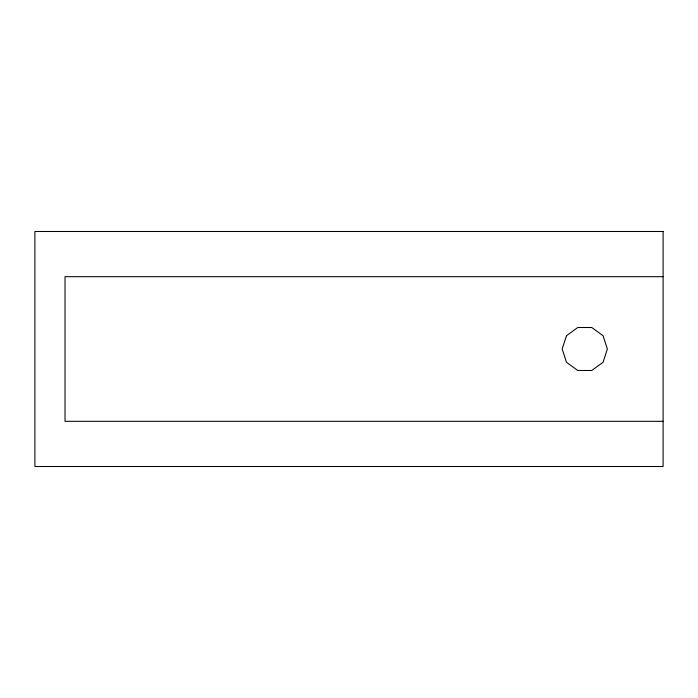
<?xml version="1.0" encoding="UTF-8"?>
<svg xmlns="http://www.w3.org/2000/svg" width="698" height="698" viewBox="0 0 698 698"><rect width="100%" height="100%" fill="white"/><g stroke="black" fill="none" stroke-linecap="round" stroke-linejoin="round"><path stroke-width="1.05" d="M663.1 276.687L65.027 276.687L65.027 421.313L663.1 421.313M566.479 335.721L562.169 349L566.479 362.279L577.778 370.49L591.747 370.49L603.046 362.279L607.365 349L603.046 335.721L591.747 327.51L577.778 327.51L566.479 335.721M663.1 231.492L34.9 231.492L34.9 466.508L663.1 466.508L663.1 231.492"/></g></svg>
